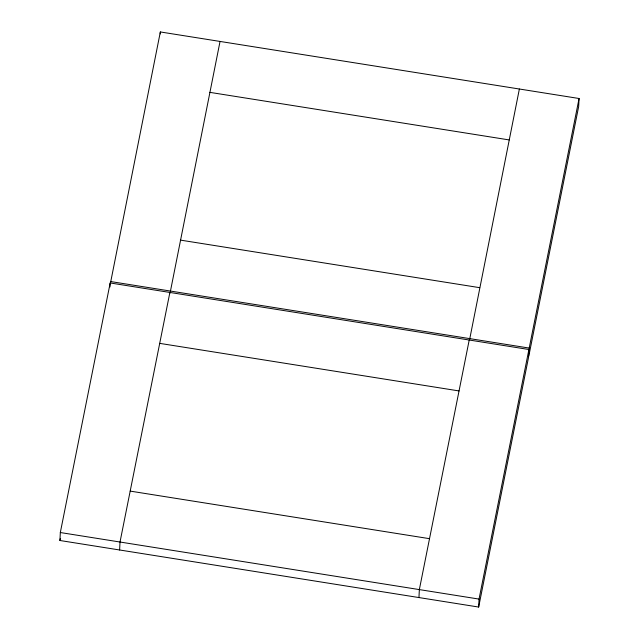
<?xml version="1.0" encoding="UTF-8"?>
<svg xmlns="http://www.w3.org/2000/svg" width="639" height="639" viewBox="0 0 639 639"><rect width="100%" height="100%" fill="white"/><g stroke="black" fill="none" stroke-linecap="round" stroke-linejoin="round"><path stroke-width="0.96" d="M59.93 540.498L60.322 532.535L110.188 282.957L528.916 349.509L528.525 357.473L478.659 607.05L59.93 540.498L60.322 538.541M109.996 286.943L110.188 282.957M110.379 283.516L160.341 31.95L579.07 98.502L578.678 106.465L528.812 356.043L529.204 348.071L579.07 98.502M119.629 549.987L120.012 542.024L169.886 292.446M160.245 33.939L160.341 31.95M170.078 293.005L220.04 41.439M418.96 597.561L419.344 589.597L469.218 340.02M469.409 340.579L519.371 89.013M478.659 607.05L479.042 599.086L528.916 349.509M209.872 92.359L509.203 139.933M180.35 240.096L479.681 287.67M110.475 281.527L529.204 348.071M159.71 343.367L459.042 390.94M130.188 491.103L429.52 538.677M60.322 532.535L479.042 599.086"/></g></svg>
